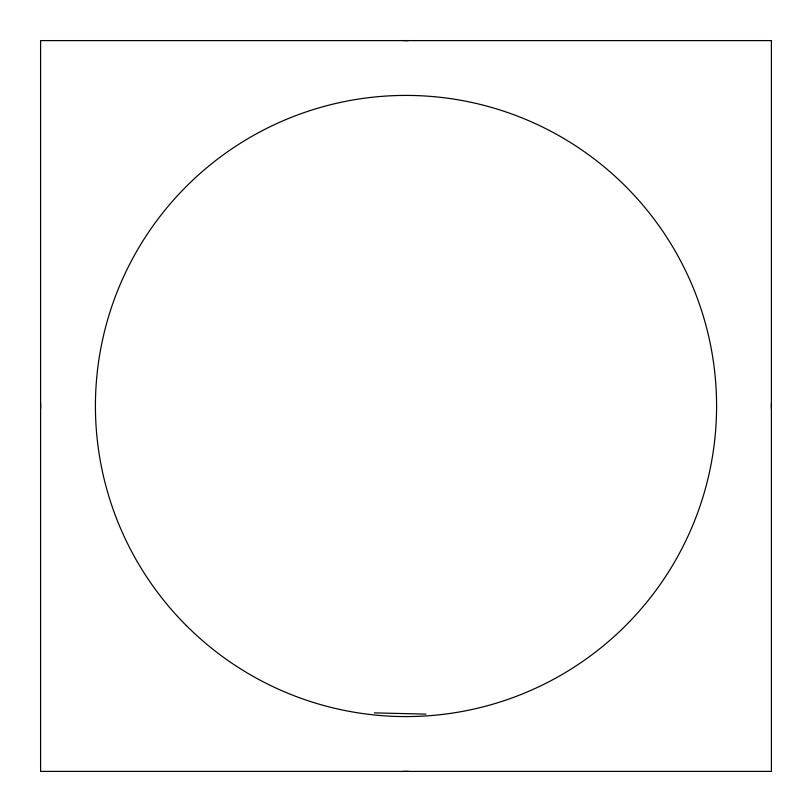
<?xml version="1.0" encoding="UTF-8"?>
<svg xmlns="http://www.w3.org/2000/svg" width="812" height="812" viewBox="0 0 812 812"><rect width="100%" height="100%" fill="white"/><g stroke="black" fill="none" stroke-linecap="round" stroke-linejoin="round"><path stroke-width="1.22" d="M374.332 712.885L425.914 714.124M771.39 403.513A365.4 365.4 0 0 1 771.39 408.487M408.487 771.39A365.4 365.4 0 0 1 403.513 771.39M40.61 408.487A365.4 365.4 0 0 1 40.61 403.513M403.513 40.61A365.4 365.4 0 0 1 408.487 40.61M771.4 40.6L40.6 40.6L40.6 771.4L771.4 771.4L771.4 40.6M186.384 625.616A310.59 310.59 0 0 0 706.004 486.388A310.59 310.59 0 0 0 325.612 105.996A310.59 310.59 0 0 0 186.384 625.616"/></g></svg>
